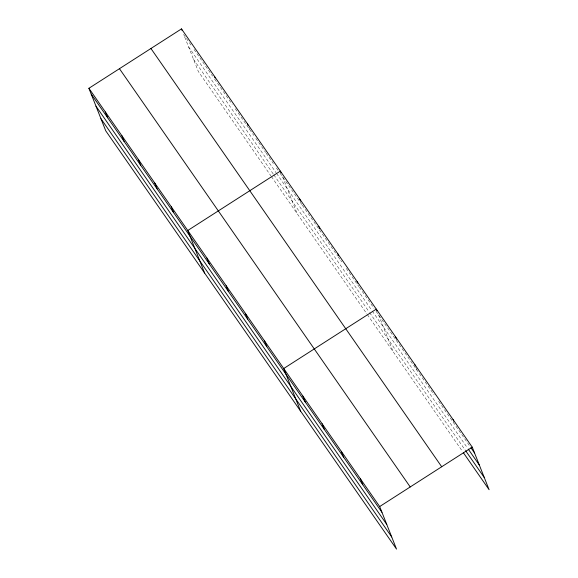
<?xml version="1.0" encoding="UTF-8"?>
<svg xmlns="http://www.w3.org/2000/svg" width="578" height="578" viewBox="0 0 578 578"><rect width="100%" height="100%" fill="white"/><g stroke="black" fill="none" stroke-linecap="round" stroke-linejoin="round"><path stroke-width="0.43" stroke-dasharray="2.89 2.17" d="M190.971 45.033L183.761 34.666L198.326 71.448L270.93 175.885M194.064 49.477L212.596 76.144M214.655 79.107L232.161 104.286M235.253 108.736L253.793 135.397M255.852 138.359L265.634 152.433M266.147 153.17L273.358 163.545M276.443 167.988L277.989 170.207M280.048 173.169L301.817 204.482M302.323 205.204L318.984 229.177M319.49 229.907L337.675 256.054M338.181 256.784L340.196 259.688M340.702 260.418L341.714 261.87M346.258 268.409L358.88 286.565M359.386 287.295L374.031 308.363M376.054 311.267L434.129 394.81M438.673 401.349L470.492 447.112M188.573 46.804L276.103 172.721M276.616 173.458L371.77 310.328M372.275 311.058L467.219 447.632M193.522 59.31L273.329 174.115M273.849 174.852L369.147 311.939M369.653 312.669L465.102 449.966M271.443 176.622L366.886 313.912M367.384 314.634L462.328 451.208M415.979 367.637L416.962 370.108M378.576 314.902L393.141 351.684M282.628 176.875L297.186 213.658M249.017 127.825L249.674 129.472"/><path stroke-width="0.87" d="M88.904 88.29L379.674 506.552L396.522 549.1L105.752 130.838L88.904 88.29L181.478 28.9L472.248 447.162L489.096 489.71L463.339 452.661M379.674 506.552L472.248 447.162M470.998 447.842L474.531 452.928M468.231 449.084L479.335 465.066M465.608 450.695L484.292 477.573M150.93 48.501L441.7 466.757M119.451 68.688L410.221 486.951M91.187 94.055L381.957 512.318M95.991 106.193L386.761 524.456M100.94 118.7L391.711 536.962M453.058 419.556L453.708 421.203M414.679 364.342L415.329 365.99M395.489 336.736L396.465 339.207M376.95 310.783L376.292 309.136L283.719 368.526L300.567 411.074M357.103 281.529L357.76 283.177M337.913 253.923L338.564 255.57M318.724 226.316L319.699 228.787M299.534 198.716L300.509 201.187M280.995 172.757L280.344 171.11L187.763 230.499L204.612 273.047M247.391 123.706L248.041 125.354M214.438 76.303L215.088 77.951M360.484 478.945L362.767 484.711M181.478 28.9L182.135 30.547M341.287 451.339L343.57 457.104M322.098 423.732L324.381 429.497M302.908 396.132L305.191 401.898M264.529 340.919L266.812 346.684M245.339 313.312L247.622 319.078M226.15 285.705L228.426 291.478M206.953 258.106L209.236 263.871M171.29 206.794L173.573 212.56M154.81 183.096L157.093 188.861M138.337 159.391L140.62 165.163M121.857 135.693L124.14 141.458M105.377 111.995L107.66 117.76"/></g></svg>
